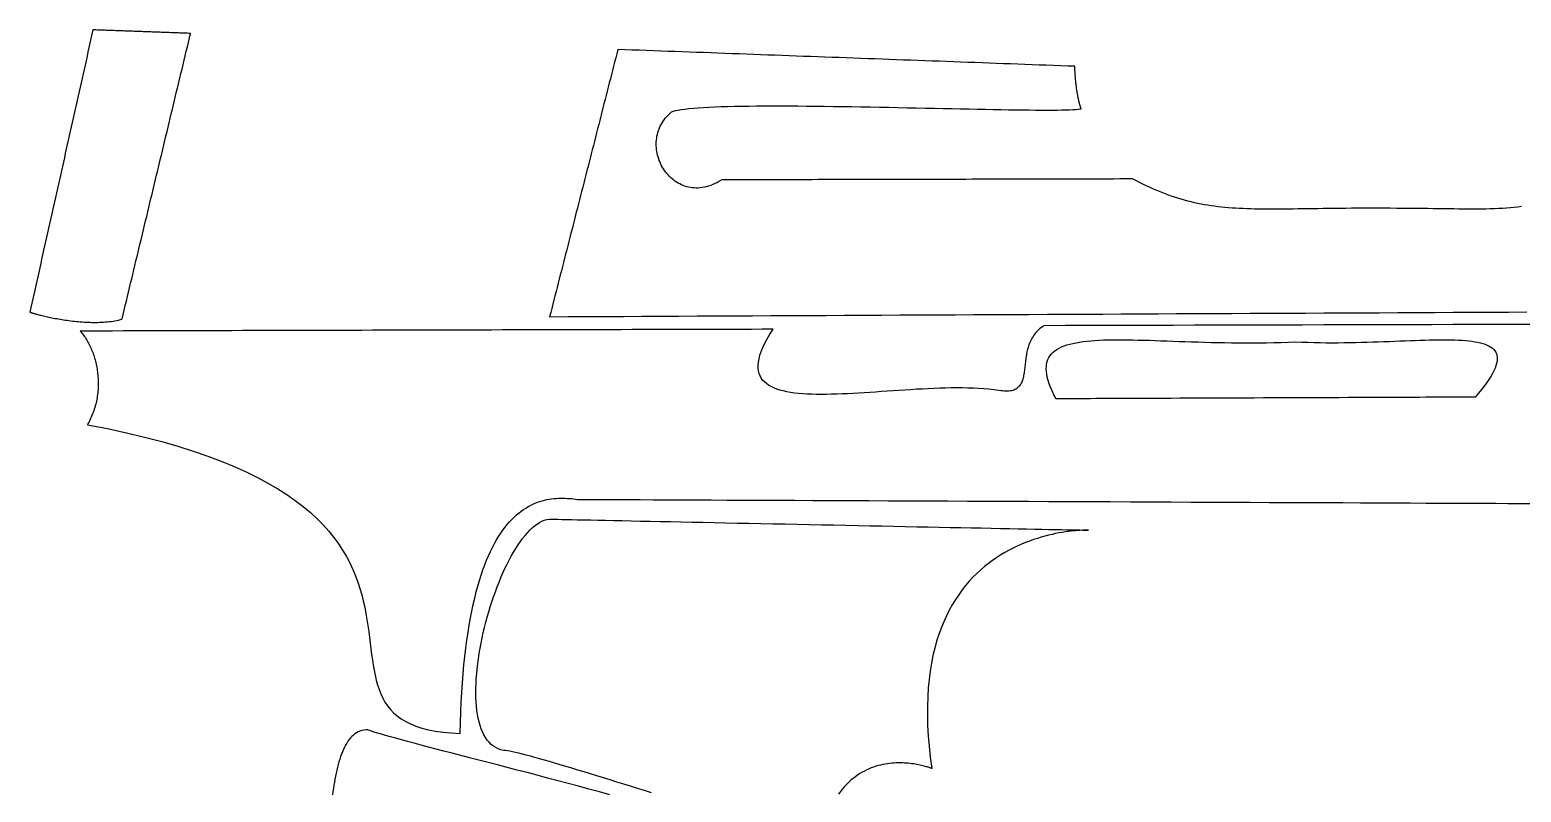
# Model space of a CAD drawing. Header units: metres. Extents: x 165 to 295, y -149 to -54.
# Drawn here: x 165.4 to 246.1, y -94.9 to -53.7 of the extents above; entities that cross this region are included whole.
import ezdxf

# ---------------------------------------------------------------- set-up
doc = ezdxf.new("R2010")
doc.units = ezdxf.units.M

msp = doc.modelspace()

# ---------------------------------------------------------------- linework, layer by layer
for points in [[(170.366436, -69.324728), (170.424348, -69.083428), (170.48226, -68.842128), (170.540172, -68.600828), (170.598084, -68.359528), (170.655996, -68.118228), (170.713908, -67.876928), (170.77182, -67.635628), (170.829732, -67.394328), (170.887644, -67.153028), (170.945556, -66.911728), (171.003468, -66.670428), (171.06138, -66.429128), (171.119292, -66.187828), (171.177204, -65.946528), (171.235116, -65.705228), (171.293028, -65.463928), (171.35094, -65.222628), (171.408852, -64.981328), (171.466764, -64.740028), (171.524676, -64.498728), (171.582588, -64.257428), (171.6405, -64.016128), (171.698412, -63.774828), (171.756324, -63.533528), (171.814236, -63.292228), (171.872148, -63.050928), (171.93006, -62.809628), (171.987972, -62.568328), (172.045884, -62.327028), (172.103796, -62.085728), (172.161708, -61.844428), (172.21962, -61.603128), (172.277532, -61.361828), (172.335444, -61.120528), (172.393356, -60.879228), (172.451268, -60.637928), (172.50918, -60.396628), (172.567092, -60.155328), (172.625004, -59.914028), (172.682916, -59.672728), (172.740828, -59.431428), (172.79874, -59.190128), (172.856652, -58.948828), (172.914564, -58.707528), (172.972476, -58.466228), (173.030388, -58.224928), (173.0883, -57.983628), (173.146212, -57.742328), (173.204124, -57.501028), (173.262036, -57.259728), (173.319948, -57.018428), (173.37786, -56.777128), (173.435772, -56.535828), (173.493684, -56.294528), (173.551596, -56.053228), (173.609508, -55.811928), (173.66742, -55.570628), (173.725332, -55.329328), (173.783244, -55.088028), (173.841156, -54.846728), (173.899068, -54.605428), (173.95698, -54.364128), (174.014892, -54.122828), (174.072804, -53.881528), (173.990254, -53.87848), (173.907704, -53.875432), (173.825154, -53.872384), (173.742604, -53.869336), (173.660054, -53.866288), (173.577504, -53.86324), (173.494954, -53.860192), (173.412404, -53.857144), (173.329854, -53.854096), (173.247304, -53.851048), (173.164754, -53.848), (173.082204, -53.844952), (172.999654, -53.841904), (172.917104, -53.838856), (172.834554, -53.835808), (172.752004, -53.83276), (172.669454, -53.829712), (172.586904, -53.826664), (172.504354, -53.823616), (172.421804, -53.820568), (172.339254, -53.81752), (172.256704, -53.814472), (172.174154, -53.811424), (172.091604, -53.808376), (172.009054, -53.805328), (171.926504, -53.80228), (171.843954, -53.799232), (171.761404, -53.796184), (171.678854, -53.793136), (171.596304, -53.790088), (171.513754, -53.78704), (171.431204, -53.783992), (171.348654, -53.780944), (171.266104, -53.777896), (171.183554, -53.774848), (171.101004, -53.7718), (171.018454, -53.768752), (170.935904, -53.765704), (170.853354, -53.762656), (170.770804, -53.759608), (170.688254, -53.75656), (170.605704, -53.753512), (170.523154, -53.750464), (170.440604, -53.747416), (170.358054, -53.744368), (170.275504, -53.74132), (170.192954, -53.738272), (170.110404, -53.735224), (170.027854, -53.732176), (169.945304, -53.729128), (169.862754, -53.72608), (169.780204, -53.723032), (169.697654, -53.719984), (169.615104, -53.716936), (169.532554, -53.713888), (169.450004, -53.71084), (169.367454, -53.707792), (169.284904, -53.704744), (169.202354, -53.701696), (169.119804, -53.698648), (169.037254, -53.6956), (168.954704, -53.692552), (168.872154, -53.689504), (168.789604, -53.686456), (168.736264, -53.924962), (168.682924, -54.163468), (168.629584, -54.401974), (168.576244, -54.64048), (168.522904, -54.878986), (168.469564, -55.117492), (168.416224, -55.355998), (168.362884, -55.594504), (168.309544, -55.83301), (168.256204, -56.071516), (168.202864, -56.310022), (168.149524, -56.548528), (168.096184, -56.787034), (168.042844, -57.02554), (167.989504, -57.264046), (167.936164, -57.502552), (167.882824, -57.741058), (167.829484, -57.979564), (167.776144, -58.21807), (167.722804, -58.456576), (167.669464, -58.695082), (167.616124, -58.933588), (167.562784, -59.172094), (167.509444, -59.4106), (167.456104, -59.649106), (167.402764, -59.887612), (167.349424, -60.126118), (167.296084, -60.364624), (167.242744, -60.60313), (167.189404, -60.841636), (167.136064, -61.080142), (167.082724, -61.318648), (167.029384, -61.557154), (166.976044, -61.79566), (166.922704, -62.034166), (166.869364, -62.272672), (166.816024, -62.511178), (166.762684, -62.749684), (166.709344, -62.98819), (166.656004, -63.226696), (166.602664, -63.465202), (166.549324, -63.703708), (166.495984, -63.942214), (166.442644, -64.18072), (166.389304, -64.419226), (166.335964, -64.657732), (166.282624, -64.896238), (166.229284, -65.134744), (166.175944, -65.37325), (166.122604, -65.611756), (166.069264, -65.850262), (166.015924, -66.088768), (165.962584, -66.327274), (165.909244, -66.56578), (165.855904, -66.804286), (165.802564, -67.042792), (165.749224, -67.281298), (165.695884, -67.519804), (165.642544, -67.75831), (165.589204, -67.996816), (165.535864, -68.235322), (165.482524, -68.473828), (165.429184, -68.712334), (165.375844, -68.95084), (165.376352, -68.952364), (165.381432, -68.955158), (165.390576, -68.959222), (165.404038, -68.964302), (165.421564, -68.970652), (165.443154, -68.978018), (165.468554, -68.9864), (165.497764, -68.995544), (165.530784, -69.005704), (165.56736, -69.016626), (165.607492, -69.02831), (165.65118, -69.040756), (165.69817, -69.05371), (165.748462, -69.067426), (165.801802, -69.08165), (165.85819, -69.096382), (165.917626, -69.111368), (165.979856, -69.126862), (166.04488, -69.14261), (166.112698, -69.158612), (166.183056, -69.174868), (166.255954, -69.191378), (166.331392, -69.207888), (166.409116, -69.224652), (166.489126, -69.241416), (166.571168, -69.25818), (166.655242, -69.27469), (166.741348, -69.2912), (166.829232, -69.307456), (166.918894, -69.323458), (167.010334, -69.339206), (167.103298, -69.354446), (167.197786, -69.369432), (167.293798, -69.38391), (167.39108, -69.39788), (167.489632, -69.411342), (167.5892, -69.424042), (167.689784, -69.43598), (167.791384, -69.44741), (167.894, -69.458078), (167.997378, -69.46773), (168.101264, -69.47662), (168.205912, -69.484494), (168.310814, -69.491352), (168.416224, -69.497194), (168.521888, -69.50202), (168.627806, -69.505576), (168.733724, -69.507862), (168.839896, -69.508878), (168.945814, -69.508624), (169.051732, -69.5071), (169.157396, -69.504052), (169.262552, -69.49948), (169.367454, -69.493384), (169.471848, -69.485764), (169.57548, -69.476366), (169.67835, -69.465444), (169.780458, -69.452744), (169.881804, -69.438266), (169.982134, -69.42201), (170.081448, -69.403722), (170.179492, -69.383402), (170.276266, -69.36105), (170.37177, -69.336666)], [(246.082312, -63.245746), (245.883938, -63.27267), (245.681754, -63.296038), (245.475506, -63.316104), (245.265448, -63.333122), (245.051326, -63.347092), (244.83314, -63.358522), (244.610636, -63.367412), (244.383814, -63.374016), (244.152674, -63.378842), (243.917216, -63.38189), (243.677186, -63.38316), (243.432838, -63.38316), (243.183664, -63.38189), (242.929918, -63.379858), (242.671346, -63.377064), (242.407948, -63.373762), (242.139724, -63.370206), (241.86642, -63.36665), (241.58829, -63.363094), (241.30508, -63.360046), (241.016536, -63.357506), (240.722912, -63.355728), (240.423954, -63.354966), (240.119408, -63.355474), (239.725962, -63.349124), (239.341406, -63.344044), (238.965486, -63.340234), (238.598202, -63.337694), (238.2393, -63.33617), (237.888526, -63.335662), (237.545626, -63.33617), (237.2106, -63.33744), (236.883194, -63.339218), (236.563154, -63.341758), (236.250226, -63.344806), (235.94441, -63.348108), (235.645452, -63.351918), (235.353098, -63.355728), (235.067348, -63.359792), (234.787694, -63.363856), (234.514136, -63.36792), (234.24642, -63.37173), (233.984546, -63.375286), (233.72826, -63.378588), (233.477308, -63.381382), (233.231436, -63.383668), (232.99039, -63.385446), (232.75417, -63.386462), (232.522522, -63.386716), (232.295192, -63.385954), (232.07218, -63.384176), (231.853232, -63.381382), (231.638094, -63.377318), (231.426512, -63.371984), (231.218486, -63.36538), (231.013508, -63.357252), (230.811578, -63.3476), (230.612696, -63.33617), (230.416354, -63.322962), (230.222552, -63.307976), (230.031036, -63.290958), (229.841552, -63.271908), (229.6541, -63.250826), (229.468426, -63.227458), (229.284276, -63.201804), (229.101396, -63.17361), (228.919786, -63.142876), (228.739192, -63.109602), (228.55936, -63.073788), (228.380036, -63.03518), (228.20122, -62.993524), (228.022658, -62.94882), (227.844096, -62.901068), (227.66528, -62.850268), (227.48621, -62.796166), (227.306632, -62.738762), (227.126292, -62.677802), (226.944936, -62.613286), (226.762564, -62.545214), (226.578922, -62.473332), (226.393756, -62.39764), (226.207066, -62.317884), (226.018344, -62.234318), (225.82759, -62.146434), (225.634804, -62.054486), (225.439478, -61.95822), (225.241612, -61.857636), (225.040952, -61.75248), (224.693734, -61.753242), (224.346516, -61.754004), (223.999298, -61.754766), (223.65208, -61.755528), (223.304862, -61.75629), (222.957644, -61.757052), (222.610426, -61.757814), (222.263208, -61.758576), (221.91599, -61.759338), (221.568772, -61.7601), (221.221554, -61.760862), (220.874336, -61.761624), (220.527118, -61.762386), (220.1799, -61.763148), (219.832682, -61.76391), (219.485464, -61.764672), (219.138246, -61.765434), (218.791028, -61.766196), (218.44381, -61.766958), (218.096592, -61.76772), (217.749374, -61.768482), (217.402156, -61.769244), (217.054938, -61.770006), (216.70772, -61.770768), (216.360502, -61.77153), (216.013284, -61.772292), (215.666066, -61.773054), (215.318848, -61.773816), (214.97163, -61.774578), (214.624412, -61.77534), (214.277194, -61.776102), (213.929976, -61.776864), (213.582758, -61.777626), (213.23554, -61.778388), (212.888322, -61.77915), (212.541104, -61.779912), (212.193886, -61.780674), (211.846668, -61.781436), (211.49945, -61.782198), (211.152232, -61.78296), (210.805014, -61.783722), (210.457796, -61.784484), (210.110578, -61.785246), (209.76336, -61.786008), (209.416142, -61.78677), (209.068924, -61.787532), (208.721706, -61.788294), (208.374488, -61.789056), (208.02727, -61.789818), (207.680052, -61.79058), (207.332834, -61.791342), (206.985616, -61.792104), (206.638398, -61.792866), (206.29118, -61.793628), (205.943962, -61.79439), (205.596744, -61.795152), (205.249526, -61.795914), (204.902308, -61.796676), (204.55509, -61.797438), (204.207872, -61.7982), (203.860654, -61.798962), (203.513436, -61.799724), (203.166218, -61.800486), (202.819, -61.801248), (202.69708, -61.876432), (202.575922, -61.943996), (202.455526, -62.004194), (202.336146, -62.05728), (202.217782, -62.103508), (202.100688, -62.142878), (201.984864, -62.175644), (201.87031, -62.201806), (201.757026, -62.221618), (201.645266, -62.235334), (201.53503, -62.242954), (201.426318, -62.244732), (201.319384, -62.240922), (201.214228, -62.231524), (201.11085, -62.216792), (201.009504, -62.196726), (200.91019, -62.17158), (200.812908, -62.141608), (200.717912, -62.10681), (200.625202, -62.06744), (200.534778, -62.023752), (200.44664, -61.975746), (200.361042, -61.923676), (200.277984, -61.867542), (200.19772, -61.807598), (200.12025, -61.744098), (200.045574, -61.677042), (199.973692, -61.606684), (199.904858, -61.533278), (199.839072, -61.456824), (199.776334, -61.377576), (199.716898, -61.295534), (199.660764, -61.211206), (199.607932, -61.124338), (199.558656, -61.035438), (199.512936, -60.944506), (199.470772, -60.851542), (199.432418, -60.7568), (199.397874, -60.660534), (199.36714, -60.562998), (199.340216, -60.464192), (199.317356, -60.36437), (199.29856, -60.263532), (199.284082, -60.161932), (199.273922, -60.05957), (199.26808, -59.956954), (199.266556, -59.854084), (199.269604, -59.75096), (199.277224, -59.647836), (199.289416, -59.544966), (199.306434, -59.44235), (199.328278, -59.340242), (199.354948, -59.238896), (199.386698, -59.138312), (199.423528, -59.038744), (199.465438, -58.940446), (199.512682, -58.843418), (199.565006, -58.74766), (199.622918, -58.65368), (199.686164, -58.561478), (199.754998, -58.471054), (199.82942, -58.382916), (199.909684, -58.297064), (199.995536, -58.213498), (200.032366, -58.170318), (200.097644, -58.129932), (200.190608, -58.09234), (200.310242, -58.057542), (200.45553, -58.025284), (200.62571, -57.995566), (200.82002, -57.968388), (201.037444, -57.943496), (201.276966, -57.92089), (201.537824, -57.90057), (201.819002, -57.882282), (202.119738, -57.866026), (202.439016, -57.851802), (202.776074, -57.83961), (203.129896, -57.829196), (203.499466, -57.82056), (203.884022, -57.813448), (204.282802, -57.808114), (204.69479, -57.804304), (205.11897, -57.801764), (205.55458, -57.800748), (206.000604, -57.801002), (206.45628, -57.802526), (206.920592, -57.805066), (207.392778, -57.808622), (207.871822, -57.813194), (208.356708, -57.818782), (208.846674, -57.825132), (209.340704, -57.832244), (209.838036, -57.839864), (210.337908, -57.848246), (210.83905, -57.857136), (211.340954, -57.866534), (211.84235, -57.876186), (212.342476, -57.886092), (212.84057, -57.896252), (213.335616, -57.906412), (213.826598, -57.916826), (214.312754, -57.92724), (214.793322, -57.9374), (215.267286, -57.947306), (215.73363, -57.956958), (216.191338, -57.966356), (216.639902, -57.9755), (217.078052, -57.984136), (217.505026, -57.99201), (217.920062, -57.999376), (218.322144, -58.00598), (218.710256, -58.011822), (219.083636, -58.016902), (219.441522, -58.020966), (219.782644, -58.024014), (220.106494, -58.025792), (220.411802, -58.026554), (220.697806, -58.026046), (220.963744, -58.024268), (221.2086, -58.020966), (221.431612, -58.01614), (221.63151, -58.00979), (221.807786, -58.001662), (221.959424, -57.99201), (222.085408, -57.98058), (222.184976, -57.967118), (222.257112, -57.951624), (222.250254, -57.935622), (222.243396, -57.918604), (222.236284, -57.90057), (222.229172, -57.88152), (222.22206, -57.861454), (222.214948, -57.840626), (222.207836, -57.818782), (222.200724, -57.795922), (222.193612, -57.7723), (222.1865, -57.747662), (222.179388, -57.722262), (222.172022, -57.6961), (222.16491, -57.669176), (222.157798, -57.64149), (222.150686, -57.613042), (222.143574, -57.583832), (222.136462, -57.55386), (222.12935, -57.523126), (222.122238, -57.49163), (222.115126, -57.459626), (222.108014, -57.42686), (222.100902, -57.393332), (222.094044, -57.359296), (222.087186, -57.324752), (222.080328, -57.289446), (222.07347, -57.253632), (222.066866, -57.21731), (222.060262, -57.18048), (222.053658, -57.143142), (222.047054, -57.105296), (222.040704, -57.066942), (222.034354, -57.02808), (222.028258, -56.988964), (222.022162, -56.94934), (222.01632, -56.909208), (222.010478, -56.868822), (222.004636, -56.827928), (221.999048, -56.78678), (221.99346, -56.745378), (221.988126, -56.703722), (221.983046, -56.661812), (221.977966, -56.619394), (221.97314, -56.576976), (221.968314, -56.534304), (221.963742, -56.491378), (221.959424, -56.448198), (221.955106, -56.404764), (221.951042, -56.36133), (221.947232, -56.317642), (221.943422, -56.273954), (221.939866, -56.230012), (221.936564, -56.18607), (221.933516, -56.142128), (221.930722, -56.098186), (221.927928, -56.054244), (221.925388, -56.010302), (221.923102, -55.96636), (221.92107, -55.922418), (221.919292, -55.878476), (221.917768, -55.834534), (221.916498, -55.790846), (221.915482, -55.747158), (221.91472, -55.703724), (221.914212, -55.66029), (221.527878, -55.646066), (221.141544, -55.631842), (220.75521, -55.617618), (220.368876, -55.603394), (219.982542, -55.58917), (219.596208, -55.574946), (219.209874, -55.560722), (218.82354, -55.546498), (218.437206, -55.532274), (218.050872, -55.51805), (217.664538, -55.503826), (217.278204, -55.489602), (216.89187, -55.475378), (216.505536, -55.461154), (216.119202, -55.44693), (215.732868, -55.432706), (215.346534, -55.418482), (214.9602, -55.404258), (214.573866, -55.390034), (214.187532, -55.37581), (213.801198, -55.361586), (213.414864, -55.347362), (213.02853, -55.333138), (212.642196, -55.318914), (212.255862, -55.30469), (211.869528, -55.290466), (211.483194, -55.276242), (211.09686, -55.262018), (210.710526, -55.247794), (210.324192, -55.23357), (209.937858, -55.219346), (209.551524, -55.205122), (209.16519, -55.190898), (208.778856, -55.176674), (208.392522, -55.16245), (208.006188, -55.148226), (207.619854, -55.134002), (207.23352, -55.119778), (206.847186, -55.105554), (206.460852, -55.09133), (206.074518, -55.077106), (205.688184, -55.062882), (205.30185, -55.048658), (204.915516, -55.034434), (204.529182, -55.02021), (204.142848, -55.005986), (203.756514, -54.991762), (203.37018, -54.977538), (202.983846, -54.963314), (202.597512, -54.94909), (202.211178, -54.934866), (201.824844, -54.920642), (201.43851, -54.906418), (201.052176, -54.892194), (200.665842, -54.87797), (200.279508, -54.863746), (199.893174, -54.849522), (199.50684, -54.835298), (199.120506, -54.821074), (198.734172, -54.80685), (198.347838, -54.792626), (197.961504, -54.778402), (197.57517, -54.764178), (197.188836, -54.749954), (197.131178, -54.97576), (197.07352, -55.201566), (197.015862, -55.427372), (196.958204, -55.653178), (196.900546, -55.878984), (196.842888, -56.10479), (196.78523, -56.330596), (196.727572, -56.556402), (196.669914, -56.782208), (196.612256, -57.008014), (196.554598, -57.23382), (196.49694, -57.459626), (196.439282, -57.685432), (196.381624, -57.911238), (196.323966, -58.137044), (196.266308, -58.36285), (196.20865, -58.588656), (196.150992, -58.814462), (196.093334, -59.040268), (196.035676, -59.266074), (195.978018, -59.49188), (195.92036, -59.717686), (195.862702, -59.943492), (195.805044, -60.169298), (195.747386, -60.395104), (195.689728, -60.62091), (195.63207, -60.846716), (195.574412, -61.072522), (195.516754, -61.298328), (195.459096, -61.524134), (195.401438, -61.74994), (195.34378, -61.975746), (195.286122, -62.201552), (195.228464, -62.427358), (195.170806, -62.653164), (195.113148, -62.87897), (195.05549, -63.104776), (194.997832, -63.330582), (194.940174, -63.556388), (194.882516, -63.782194), (194.824858, -64.008), (194.7672, -64.233806), (194.709542, -64.459612), (194.651884, -64.685418), (194.594226, -64.911224), (194.536568, -65.13703), (194.47891, -65.362836), (194.421252, -65.588642), (194.363594, -65.814448), (194.305936, -66.040254), (194.248278, -66.26606), (194.19062, -66.491866), (194.132962, -66.717672), (194.075304, -66.943478), (194.017646, -67.169284), (193.959988, -67.39509), (193.90233, -67.620896), (193.844672, -67.846702), (193.787014, -68.072508), (193.729356, -68.298314), (193.671698, -68.52412), (193.61404, -68.749926), (193.556382, -68.975732), (193.498724, -69.201538), (194.496182, -69.196712), (195.49364, -69.191886), (196.491098, -69.18706), (197.488556, -69.182234), (198.486014, -69.177408), (199.483472, -69.172582), (200.48093, -69.167756), (201.478388, -69.16293), (202.475846, -69.158104), (203.473304, -69.153278), (204.470762, -69.148452), (205.46822, -69.143626), (206.465678, -69.1388), (207.463136, -69.133974), (208.460594, -69.129148), (209.458052, -69.124322), (210.45551, -69.119496), (211.452968, -69.11467), (212.450426, -69.109844), (213.447884, -69.105018), (214.445342, -69.100192), (215.4428, -69.095366), (216.440258, -69.09054), (217.437716, -69.085714), (218.435174, -69.080888), (219.432632, -69.076062), (220.43009, -69.071236), (221.427548, -69.06641), (222.425006, -69.061584), (223.422464, -69.056758), (224.419922, -69.051932), (225.41738, -69.047106), (226.414838, -69.04228), (227.412296, -69.037454), (228.409754, -69.032628), (229.407212, -69.027802), (230.40467, -69.022976), (231.402128, -69.01815), (232.399586, -69.013324), (233.397044, -69.008498), (234.394502, -69.003672), (235.39196, -68.998846), (236.389418, -68.99402), (237.386876, -68.989194), (238.384334, -68.984368), (239.381792, -68.979542), (240.37925, -68.974716), (241.376708, -68.96989), (242.374166, -68.965064), (243.371624, -68.960238), (244.369082, -68.955412), (245.36654, -68.950586), (246.363998, -68.94576)], [(220.241876, -69.686932), (220.157802, -69.743828), (220.078808, -69.80301), (220.00464, -69.864224), (219.935298, -69.927216), (219.870528, -69.991986), (219.810076, -70.058534), (219.753688, -70.126606), (219.701364, -70.196202), (219.65285, -70.267322), (219.607892, -70.339712), (219.56649, -70.413118), (219.52839, -70.48754), (219.493338, -70.562978), (219.461334, -70.639432), (219.432124, -70.716394), (219.405454, -70.794118), (219.381324, -70.87235), (219.35948, -70.95109), (219.339668, -71.030084), (219.321634, -71.109332), (219.305378, -71.18858), (219.290646, -71.267828), (219.277438, -71.347076), (219.2655, -71.42607), (219.254578, -71.50481), (219.244418, -71.583042), (219.23502, -71.660766), (219.22613, -71.737982), (219.217494, -71.814436), (219.209112, -71.889874), (219.20073, -71.96455), (219.192094, -72.037956), (219.183204, -72.110346), (219.173806, -72.181466), (219.163646, -72.251062), (219.152724, -72.319134), (219.140786, -72.385682), (219.127578, -72.450452), (219.1131, -72.513444), (219.097098, -72.574658), (219.079318, -72.63384), (219.059506, -72.690736), (219.037662, -72.7456), (219.013532, -72.797924), (218.987116, -72.847962), (218.95816, -72.89546), (218.92641, -72.940164), (218.891612, -72.982074), (218.853766, -73.02119), (218.812618, -73.057258), (218.767914, -73.090278), (218.719654, -73.12025), (218.667584, -73.14692), (218.611704, -73.170034), (218.551506, -73.189592), (218.48699, -73.205594), (218.417902, -73.21804), (218.344242, -73.226422), (218.265756, -73.230994), (218.18219, -73.231502), (218.093544, -73.227946), (217.999564, -73.220072), (217.899996, -73.20788), (217.794586, -73.191116), (217.532966, -73.156318), (217.264488, -73.127362), (216.98966, -73.10374), (216.708736, -73.085198), (216.422224, -73.071482), (216.130632, -73.062084), (215.834468, -73.057004), (215.533986, -73.055734), (215.229694, -73.05802), (214.9221, -73.063608), (214.611458, -73.072244), (214.29853, -73.08342), (213.98357, -73.097136), (213.667086, -73.112884), (213.349332, -73.13041), (213.030816, -73.14946), (212.712046, -73.169526), (212.39353, -73.190608), (212.075776, -73.212198), (211.759038, -73.234042), (211.443824, -73.255886), (211.130388, -73.277476), (210.819492, -73.298304), (210.51139, -73.318116), (210.20659, -73.336658), (209.9056, -73.353676), (209.608674, -73.368916), (209.31632, -73.382124), (209.029046, -73.392792), (208.747106, -73.400666), (208.471262, -73.405492), (208.201768, -73.407016), (207.939132, -73.404984), (207.683608, -73.398888), (207.435958, -73.388474), (207.196436, -73.373488), (206.965296, -73.353676), (206.7433, -73.328784), (206.530702, -73.298304), (206.32801, -73.262236), (206.135732, -73.220072), (205.954122, -73.171558), (205.783942, -73.11644), (205.625446, -73.05421), (205.478888, -72.984614), (205.34503, -72.907652), (205.224126, -72.822816), (205.116684, -72.729852), (205.023212, -72.628252), (204.943964, -72.518016), (204.879448, -72.398636), (204.830172, -72.269858), (204.796644, -72.131428), (204.779118, -71.983092), (204.778102, -71.824342), (204.794104, -71.654924), (204.827632, -71.474584), (204.87894, -71.283068), (204.948536, -71.080122), (205.036928, -70.865492), (205.14437, -70.63867), (205.271624, -70.399402), (205.418944, -70.147434), (205.586584, -69.882512), (205.00086, -69.884036), (204.415136, -69.88556), (203.829412, -69.887084), (203.243688, -69.888608), (202.657964, -69.890132), (202.07224, -69.891656), (201.486516, -69.89318), (200.900792, -69.894704), (200.315068, -69.896228), (199.729344, -69.897752), (199.14362, -69.899276), (198.557896, -69.9008), (197.972172, -69.902324), (197.386448, -69.903848), (196.800724, -69.905372), (196.215, -69.906896), (195.629276, -69.90842), (195.043552, -69.909944), (194.457828, -69.911468), (193.872104, -69.912992), (193.28638, -69.914516), (192.700656, -69.91604), (192.114932, -69.917564), (191.529208, -69.919088), (190.943484, -69.920612), (190.35776, -69.922136), (189.772036, -69.92366), (189.186312, -69.925184), (188.600588, -69.926708), (188.014864, -69.928232), (187.42914, -69.929756), (186.843416, -69.93128), (186.257692, -69.932804), (185.671968, -69.934328), (185.086244, -69.935852), (184.50052, -69.937376), (183.914796, -69.9389), (183.329072, -69.940424), (182.743348, -69.941948), (182.157624, -69.943472), (181.5719, -69.944996), (180.986176, -69.94652), (180.400452, -69.948044), (179.814728, -69.949568), (179.229004, -69.951092), (178.64328, -69.952616), (178.057556, -69.95414), (177.471832, -69.955664), (176.886108, -69.957188), (176.300384, -69.958712), (175.71466, -69.960236), (175.128936, -69.96176), (174.543212, -69.963284), (173.957488, -69.964808), (173.371764, -69.966332), (172.78604, -69.967856), (172.200316, -69.96938), (171.614592, -69.970904), (171.028868, -69.972428), (170.443144, -69.973952), (169.85742, -69.975476), (169.271696, -69.977), (168.685972, -69.978524), (168.100248, -69.980048), (168.145968, -70.032118), (168.190672, -70.085966), (168.234614, -70.141338), (168.277794, -70.198234), (168.319958, -70.256654), (168.361106, -70.316598), (168.401492, -70.378066), (168.440862, -70.440804), (168.479216, -70.505066), (168.516554, -70.570598), (168.552876, -70.6374), (168.588182, -70.705472), (168.622472, -70.774814), (168.655746, -70.845426), (168.68775, -70.917054), (168.718738, -70.989698), (168.748456, -71.063612), (168.777158, -71.138542), (168.80459, -71.214488), (168.831006, -71.291196), (168.856152, -71.36892), (168.880028, -71.44766), (168.902634, -71.527162), (168.92397, -71.607426), (168.944036, -71.688452), (168.962578, -71.77024), (168.97985, -71.85279), (168.995852, -71.935848), (169.01033, -72.019668), (169.023538, -72.103996), (169.035222, -72.188832), (169.045636, -72.274176), (169.054526, -72.360028), (169.061892, -72.446388), (169.067734, -72.533002), (169.072052, -72.61987), (169.074846, -72.707246), (169.076116, -72.794876), (169.075608, -72.88276), (169.073576, -72.970644), (169.07002, -73.058782), (169.064686, -73.147174), (169.057828, -73.235566), (169.049192, -73.323958), (169.038778, -73.41235), (169.026586, -73.500742), (169.012616, -73.589134), (168.996868, -73.677272), (168.979342, -73.76541), (168.960038, -73.853294), (168.938956, -73.940924), (168.916096, -74.0283), (168.891204, -74.115422), (168.864534, -74.20229), (168.835832, -74.28865), (168.805352, -74.374756), (168.77284, -74.460354), (168.738296, -74.545444), (168.70172, -74.630026), (168.663112, -74.7141), (168.622472, -74.797412), (168.5798, -74.880216), (168.535096, -74.962258), (168.48836, -75.043538), (169.573956, -75.256644), (170.605196, -75.480164), (171.583858, -75.713844), (172.511212, -75.957176), (173.388782, -76.209652), (174.217838, -76.470764), (174.999904, -76.740258), (175.736504, -77.017626), (176.429162, -77.302614), (177.079148, -77.59446), (177.687732, -77.89291), (178.256692, -78.19771), (178.787298, -78.508098), (179.28082, -78.82382), (179.739036, -79.144368), (180.163216, -79.469234), (180.55463, -79.798164), (180.915056, -80.13065), (181.245764, -80.466184), (181.548024, -80.804512), (181.823614, -81.145126), (182.073804, -81.487518), (182.299864, -81.83118), (182.503318, -82.175858), (182.68569, -82.521044), (182.848504, -82.86623), (182.99303, -83.211162), (183.120792, -83.555332), (183.23306, -83.898232), (183.331612, -84.239354), (183.417718, -84.578444), (183.492648, -84.914994), (183.557926, -85.248496), (183.615076, -85.578696), (183.665368, -85.905086), (183.710326, -86.227158), (183.751474, -86.544404), (183.790336, -86.85657), (183.828182, -87.163148), (183.866536, -87.46363), (183.906668, -87.757762), (183.950102, -88.045036), (183.998362, -88.324944), (184.052718, -88.596978), (184.114694, -88.860884), (184.185814, -89.116154), (184.267348, -89.36228), (184.36082, -89.599008), (184.467754, -89.82583), (184.58942, -90.042238), (184.727342, -90.247724), (184.88279, -90.442034), (185.057542, -90.62466), (185.252868, -90.795094), (185.470038, -90.953082), (185.710576, -91.098116), (185.976006, -91.229688), (186.267852, -91.347544), (186.587384, -91.450922), (186.936126, -91.539568), (187.315348, -91.613228), (187.726828, -91.67114), (188.171582, -91.71305), (188.651388, -91.73845), (188.667136, -91.158822), (188.687964, -90.59672), (188.713618, -90.05189), (188.744098, -89.524078), (188.779404, -89.012776), (188.819282, -88.517984), (188.863732, -88.039448), (188.9125, -87.576914), (188.965586, -87.129874), (189.022736, -86.698328), (189.08395, -86.282022), (189.148974, -85.880702), (189.217808, -85.49386), (189.290198, -85.121496), (189.366144, -84.763102), (189.445646, -84.418678), (189.52845, -84.08797), (189.614556, -83.77047), (189.70371, -83.466178), (189.795658, -83.174586), (189.890654, -82.89544), (189.98819, -82.62874), (190.08852, -82.373978), (190.191136, -82.131154), (190.296292, -81.89976), (190.403734, -81.679542), (190.513208, -81.4705), (190.624714, -81.272126), (190.738252, -81.084166), (190.853568, -80.906366), (190.970408, -80.738726), (191.088772, -80.580738), (191.20866, -80.432148), (191.329818, -80.292702), (191.452246, -80.162146), (191.57569, -80.040226), (191.70015, -79.926688), (191.825372, -79.821278), (191.951356, -79.723742), (192.078102, -79.633826), (192.205356, -79.551276), (192.332864, -79.475838), (192.460626, -79.407258), (192.588642, -79.345282), (192.716658, -79.289656), (192.844674, -79.239872), (192.972436, -79.19593), (193.099944, -79.157576), (193.226944, -79.124556), (193.353436, -79.096362), (193.479166, -79.072994), (193.604134, -79.054198), (193.72834, -79.039466), (193.85153, -79.028798), (193.97345, -79.02194), (194.0941, -79.018384), (194.21348, -79.01813), (194.331336, -79.02067), (194.447668, -79.026004), (194.562222, -79.033624), (194.674998, -79.04353), (194.785742, -79.055214), (194.894454, -79.068422), (195.00088, -79.083154), (195.464938, -79.085186), (195.972176, -79.087218), (196.52107, -79.089504), (197.110096, -79.092044), (197.73773, -79.094838), (198.402448, -79.097632), (199.102726, -79.10068), (199.837294, -79.103728), (200.604374, -79.10703), (201.402696, -79.110332), (202.230736, -79.113888), (203.08697, -79.117444), (203.969874, -79.121254), (204.877924, -79.125064), (205.809596, -79.129128), (206.76362, -79.133192), (207.738218, -79.137256), (208.73212, -79.141574), (209.743548, -79.145892), (210.771232, -79.15021), (211.813648, -79.154528), (212.869272, -79.1591), (213.93658, -79.163672), (215.014302, -79.168244), (216.10066, -79.172816), (217.194384, -79.177388), (218.293696, -79.18196), (219.397326, -79.186786), (220.50375, -79.191612), (221.611444, -79.196438), (222.718884, -79.201264), (223.824546, -79.20609), (224.926906, -79.210916), (226.024694, -79.215488), (227.116132, -79.22006), (228.19995, -79.224632), (229.274624, -79.229204), (230.338376, -79.233776), (231.389936, -79.238348), (232.42778, -79.242666), (233.450638, -79.246984), (234.456732, -79.251302), (235.444538, -79.25562), (236.412786, -79.259684), (237.359952, -79.263748), (238.284258, -79.267812), (239.184434, -79.271622), (240.058956, -79.275432), (240.9063, -79.278988), (241.725196, -79.282544), (242.513866, -79.285846), (243.27104, -79.289148), (243.99494, -79.292196), (244.684296, -79.295244), (245.337584, -79.298038), (245.95328, -79.300578), (246.52986, -79.303118)], [(247.030748, -69.617844), (245.86565, -69.620892), (244.700552, -69.62394), (243.535454, -69.626988), (242.370356, -69.630036), (241.205258, -69.633084), (240.04016, -69.636132), (238.875062, -69.63918), (237.709964, -69.642228), (236.544866, -69.645276), (235.379768, -69.648324), (234.21467, -69.651372), (233.049572, -69.65442), (231.884474, -69.657468), (230.719376, -69.660516), (229.554278, -69.663564), (228.38918, -69.666612), (227.224082, -69.66966), (226.058984, -69.672708), (224.893886, -69.675756), (223.728788, -69.678804), (222.56369, -69.681852), (221.398592, -69.6849), (220.233494, -69.687948)], [(243.574062, -73.55459), (243.557044, -73.554336), (243.509546, -73.554336), (243.432584, -73.554336), (243.32692, -73.55459), (243.19357, -73.554844), (243.03355, -73.555352), (242.847876, -73.55586), (242.63731, -73.556622), (242.403122, -73.557384), (242.146074, -73.5584), (241.866928, -73.559416), (241.566954, -73.560432), (241.246914, -73.561702), (240.907824, -73.562972), (240.5507, -73.564242), (240.176558, -73.565766), (239.78616, -73.56729), (239.380776, -73.568814), (238.961168, -73.570592), (238.528098, -73.57237), (238.082836, -73.574148), (237.626144, -73.575926), (237.159038, -73.577704), (236.682534, -73.579736), (236.197648, -73.581768), (235.705142, -73.5838), (235.206032, -73.585832), (234.701334, -73.587864), (234.192064, -73.589896), (233.679238, -73.591928), (233.163618, -73.59396), (232.64622, -73.595992), (232.12806, -73.598024), (231.6099, -73.600056), (231.09301, -73.602088), (230.578152, -73.60412), (230.066342, -73.606152), (229.558596, -73.608184), (229.055676, -73.610216), (228.558598, -73.612248), (228.068378, -73.61428), (227.586032, -73.616312), (227.112576, -73.618344), (226.648772, -73.620122), (226.195636, -73.6219), (225.754184, -73.623678), (225.325432, -73.625456), (224.910142, -73.627234), (224.50933, -73.628758), (224.124012, -73.630282), (223.755204, -73.631806), (223.403922, -73.633076), (223.070928, -73.634346), (222.757238, -73.635616), (222.463868, -73.636632), (222.191834, -73.637648), (221.941898, -73.638664), (221.715076, -73.639426), (221.512384, -73.640188), (221.334838, -73.640696), (221.1832, -73.641204), (221.05874, -73.641458), (220.96222, -73.641712), (220.894656, -73.641712), (220.782388, -73.42378), (220.683836, -73.215754), (220.599, -73.017126), (220.527626, -72.827896), (220.46946, -72.64781), (220.424248, -72.476868), (220.39199, -72.314562), (220.372432, -72.160892), (220.36532, -72.01535), (220.3704, -71.877936), (220.387672, -71.748396), (220.416882, -71.62673), (220.45803, -71.51243), (220.510608, -71.405242), (220.574616, -71.305166), (220.6498, -71.211948), (220.73616, -71.125334), (220.833442, -71.04507), (220.941392, -70.970902), (221.059756, -70.90283), (221.18828, -70.840346), (221.326964, -70.78345), (221.475554, -70.731888), (221.63405, -70.685406), (221.801944, -70.644004), (221.979236, -70.607174), (222.165926, -70.574916), (222.361506, -70.546722), (222.565976, -70.522592), (222.779082, -70.502272), (223.00057, -70.485508), (223.23044, -70.4723), (223.468438, -70.46214), (223.71431, -70.455028), (223.968056, -70.45071), (224.229422, -70.448932), (224.4979, -70.44944), (224.773744, -70.45198), (225.056446, -70.456552), (225.346006, -70.462648), (225.64217, -70.470268), (225.944938, -70.479158), (226.254056, -70.489064), (226.56927, -70.499732), (226.890326, -70.511162), (227.21697, -70.522846), (227.549202, -70.534784), (227.886768, -70.546722), (228.229668, -70.558406), (228.577394, -70.569582), (228.929946, -70.579996), (229.287324, -70.589648), (229.64902, -70.598284), (230.015034, -70.605396), (230.385112, -70.610984), (230.759, -70.615048), (231.136698, -70.61708), (231.517952, -70.616826), (231.902508, -70.614286), (232.290112, -70.609206), (232.680764, -70.601332), (233.07421, -70.59041), (233.470196, -70.576186), (233.868722, -70.558406), (234.200192, -70.574154), (234.530646, -70.5866), (234.860084, -70.595998), (235.187998, -70.602602), (235.514134, -70.606666), (235.838492, -70.608444), (236.160818, -70.607936), (236.480858, -70.605396), (236.798358, -70.601078), (237.113064, -70.595236), (237.424722, -70.588124), (237.733078, -70.579742), (238.037878, -70.570344), (238.338868, -70.560184), (238.636048, -70.549516), (238.92891, -70.538594), (239.217454, -70.527418), (239.501426, -70.516242), (239.780572, -70.50532), (240.054638, -70.494906), (240.32337, -70.485254), (240.586514, -70.476364), (240.843816, -70.46849), (241.095022, -70.461886), (241.340132, -70.456806), (241.578638, -70.45325), (241.81054, -70.451726), (242.035584, -70.452234), (242.253262, -70.455028), (242.463574, -70.460362), (242.666266, -70.468236), (242.861084, -70.478904), (243.047774, -70.492874), (243.226336, -70.509892), (243.396262, -70.530466), (243.557552, -70.55485), (243.709698, -70.583044), (243.8527, -70.615302), (243.98605, -70.651878), (244.109748, -70.693026), (244.22354, -70.738746), (244.327172, -70.789292), (244.42039, -70.845172), (244.503194, -70.906132), (244.575076, -70.97268), (244.635782, -71.04507), (244.685312, -71.123302), (244.723158, -71.20763), (244.74932, -71.298308), (244.763544, -71.395336), (244.765576, -71.499222), (244.755162, -71.609966), (244.732048, -71.727822), (244.69598, -71.853044), (244.646704, -71.985886), (244.583966, -72.126348), (244.507766, -72.274684), (244.417596, -72.431148), (244.313456, -72.595994), (244.195092, -72.769476), (244.06225, -72.951594), (243.914422, -73.142602), (243.751608, -73.342754), (243.573808, -73.552304)], [(199.015858, -94.947232), (198.635874, -94.831154), (198.257414, -94.71533), (197.88124, -94.600014), (197.50786, -94.485206), (197.138036, -94.371414), (196.77253, -94.258892), (196.41185, -94.147894), (196.056504, -94.038928), (195.707254, -93.931994), (195.364862, -93.827346), (195.03009, -93.725492), (194.703446, -93.626432), (194.385438, -93.530674), (194.076828, -93.438472), (193.778378, -93.35008), (193.490596, -93.265752), (193.214244, -93.185742), (192.94983, -93.110304), (192.698116, -93.039946), (192.459864, -92.974668), (192.235582, -92.914724), (192.025778, -92.860622), (191.831468, -92.812616), (191.652906, -92.77096), (191.491108, -92.735908), (191.346582, -92.707714), (191.219836, -92.686632), (191.111632, -92.672916), (191.022732, -92.66682), (190.866776, -92.62999), (190.720218, -92.577412), (190.582804, -92.509848), (190.454534, -92.427806), (190.335154, -92.33154), (190.22441, -92.221812), (190.122302, -92.09913), (190.028576, -91.964002), (189.943232, -91.816682), (189.866016, -91.657932), (189.796674, -91.48826), (189.735206, -91.308174), (189.681358, -91.117928), (189.63513, -90.918284), (189.596268, -90.70975), (189.564518, -90.492834), (189.53988, -90.268044), (189.5221, -90.035634), (189.511178, -89.796366), (189.50686, -89.550748), (189.508892, -89.299288), (189.517274, -89.042494), (189.531752, -88.780874), (189.552072, -88.514682), (189.578234, -88.24468), (189.609984, -87.971376), (189.647322, -87.695278), (189.689994, -87.416894), (189.737746, -87.136732), (189.790578, -86.8553), (189.848236, -86.573106), (189.91072, -86.290404), (189.977776, -86.007956), (190.04915, -85.72627), (190.124842, -85.445854), (190.204598, -85.167216), (190.288418, -84.890864), (190.376048, -84.617306), (190.467234, -84.34705), (190.561976, -84.080604), (190.66002, -83.818476), (190.761112, -83.561174), (190.865252, -83.309206), (190.972186, -83.06308), (191.081914, -82.823304), (191.194182, -82.590386), (191.30899, -82.364834), (191.42583, -82.147156), (191.544956, -81.93786), (191.66586, -81.737454), (191.788542, -81.546446), (191.913002, -81.365344), (192.038732, -81.194656), (192.165732, -81.03489), (192.294002, -80.886554), (192.423288, -80.75041), (192.553336, -80.626712), (192.684146, -80.515968), (192.815464, -80.418686), (192.94729, -80.335374), (193.079116, -80.26654), (193.211196, -80.212692), (193.343022, -80.174338), (193.474594, -80.151986), (193.593212, -80.154526), (193.747136, -80.157574), (193.935096, -80.161384), (194.155822, -80.165956), (194.408298, -80.171036), (194.691254, -80.176878), (195.00342, -80.183228), (195.34378, -80.190086), (195.711064, -80.197706), (196.104002, -80.205834), (196.521578, -80.21447), (196.962522, -80.22336), (197.425564, -80.232758), (197.909688, -80.242664), (198.413624, -80.253078), (198.936102, -80.263746), (199.475852, -80.274668), (200.031858, -80.286098), (200.603104, -80.297782), (201.188066, -80.30972), (201.785728, -80.321912), (202.39482, -80.334358), (203.014326, -80.347058), (203.642976, -80.360012), (204.2795, -80.372966), (204.922882, -80.386174), (205.571852, -80.399382), (206.22514, -80.412844), (206.88173, -80.426306), (207.540098, -80.439768), (208.199482, -80.45323), (208.858358, -80.466692), (209.51571, -80.480154), (210.170268, -80.493616), (210.821016, -80.506824), (211.466684, -80.520032), (212.106002, -80.532986), (212.7377, -80.54594), (213.360762, -80.55864), (213.973918, -80.571086), (214.576152, -80.583278), (215.166194, -80.595216), (215.742774, -80.6069), (216.304876, -80.61833), (216.850976, -80.629506), (217.380312, -80.640428), (217.89136, -80.650842), (218.383104, -80.661002), (218.854274, -80.670654), (219.303854, -80.679798), (219.73032, -80.688434), (220.132656, -80.696562), (220.509846, -80.704182), (220.86062, -80.711294), (221.183708, -80.717898), (221.47784, -80.723994), (221.742, -80.729328), (221.974918, -80.734154), (222.175578, -80.738218), (222.342456, -80.74152), (222.47479, -80.744314), (222.571056, -80.746346), (222.630238, -80.747616), (222.651066, -80.748124), (222.643446, -80.74787), (222.621094, -80.747362), (222.584518, -80.747108), (222.534226, -80.747362), (222.47098, -80.748378), (222.395034, -80.75041), (222.306896, -80.753966), (222.207074, -80.759046), (222.09633, -80.766158), (221.974918, -80.77581), (221.8436, -80.788002), (221.70263, -80.803242), (221.55277, -80.821784), (221.394274, -80.843882), (221.227904, -80.870044), (221.054168, -80.900524), (220.87332, -80.935576), (220.686122, -80.975454), (220.493082, -81.020666), (220.294708, -81.071466), (220.091508, -81.128108), (219.88399, -81.190846), (219.672662, -81.260188), (219.458032, -81.336388), (219.240608, -81.4197), (219.021152, -81.510378), (218.799918, -81.60893), (218.577414, -81.71561), (218.354402, -81.830672), (218.131136, -81.95437), (217.908124, -82.087212), (217.686128, -82.229452), (217.465656, -82.381344), (217.246962, -82.543142), (217.030808, -82.715354), (216.817702, -82.898234), (216.607898, -83.092036), (216.402158, -83.297268), (216.20099, -83.51393), (216.004902, -83.74253), (215.814402, -83.983576), (215.629998, -84.237068), (215.452198, -84.503514), (215.28151, -84.783168), (215.118442, -85.076284), (214.963756, -85.383116), (214.817706, -85.704172), (214.6808, -86.039706), (214.5538, -86.389972), (214.43696, -86.755478), (214.331042, -87.136478), (214.2363, -87.533226), (214.153496, -87.945976), (214.082884, -88.375236), (214.025226, -88.821006), (213.98103, -89.284048), (213.950804, -89.764362), (213.934802, -90.262202), (213.933786, -90.778076), (213.948264, -91.312238), (213.978744, -91.865196), (214.025734, -92.43695), (214.089996, -93.028008), (214.171784, -93.638624), (214.168482, -93.637354), (214.15883, -93.633544), (214.143082, -93.627702), (214.121492, -93.619828), (214.09406, -93.610176), (214.06104, -93.598746), (214.022432, -93.586046), (213.97849, -93.572076), (213.929468, -93.55709), (213.875366, -93.541088), (213.816438, -93.524578), (213.752938, -93.50756), (213.684866, -93.490288), (213.61273, -93.473016), (213.536276, -93.455998), (213.456012, -93.439234), (213.371938, -93.422978), (213.284054, -93.407484), (213.192868, -93.393006), (213.09838, -93.379544), (213.000844, -93.367606), (212.90026, -93.357192), (212.796882, -93.348556), (212.690964, -93.341698), (212.582506, -93.337126), (212.471762, -93.33484), (212.358986, -93.335094), (212.244178, -93.338142), (212.127592, -93.343984), (212.009482, -93.352874), (211.889848, -93.365066), (211.768944, -93.380814), (211.647024, -93.400372), (211.524088, -93.42374), (211.40039, -93.451426), (211.276184, -93.48343), (211.15147, -93.519752), (211.026756, -93.5609), (210.901788, -93.606874), (210.77682, -93.657928), (210.65236, -93.714316), (210.528154, -93.776292), (210.404456, -93.843856), (210.28152, -93.917262), (210.1596, -93.996764), (210.038696, -94.082616), (209.919062, -94.175072), (209.800952, -94.274132), (209.684366, -94.38005), (209.569558, -94.49308), (209.456782, -94.613476), (209.346038, -94.741238), (209.23758, -94.876874), (209.131662, -95.020384)], [(196.75475, -95.060262), (196.19087, -94.90583), (195.625974, -94.752414), (195.061332, -94.600014), (194.497706, -94.449138), (193.93662, -94.299786), (193.378836, -94.152212), (192.825624, -94.006416), (192.278, -93.862906), (191.73698, -93.721682), (191.203834, -93.582744), (190.679578, -93.4466), (190.165228, -93.31325), (189.662054, -93.182948), (189.171072, -93.055948), (188.693298, -92.932504), (188.230002, -92.812616), (187.781946, -92.696538), (187.350654, -92.58427), (186.936888, -92.47632), (186.541918, -92.372688), (186.16676, -92.273628), (185.81243, -92.179394), (185.480198, -92.089986), (185.17108, -92.005658), (184.886092, -91.926664), (184.626504, -91.853258), (184.393078, -91.78544), (184.187338, -91.723464), (184.010046, -91.667584), (183.862472, -91.6178), (183.745632, -91.57462), (183.660542, -91.538044), (183.547258, -91.54414), (183.438546, -91.55938), (183.334406, -91.583764), (183.234838, -91.616784), (183.139588, -91.65844), (183.048402, -91.708478), (182.96128, -91.76639), (182.878222, -91.832176), (182.798974, -91.905328), (182.723536, -91.985592), (182.651654, -92.072968), (182.583074, -92.166948), (182.51805, -92.267532), (182.456074, -92.374212), (182.397146, -92.486988), (182.341266, -92.605352), (182.28818, -92.72905), (182.237888, -92.858082), (182.190136, -92.99194), (182.14467, -93.130624), (182.101744, -93.273626), (182.06085, -93.420692), (182.022242, -93.571822), (181.985412, -93.726508), (181.95036, -93.884496), (181.917086, -94.045532), (181.885336, -94.209616), (181.85511, -94.37624), (181.826154, -94.54515), (181.798468, -94.716092), (181.771798, -94.889066), (181.746144, -95.063564)]]:
    msp.add_lwpolyline(points)

doc.saveas('drawing.dxf')
